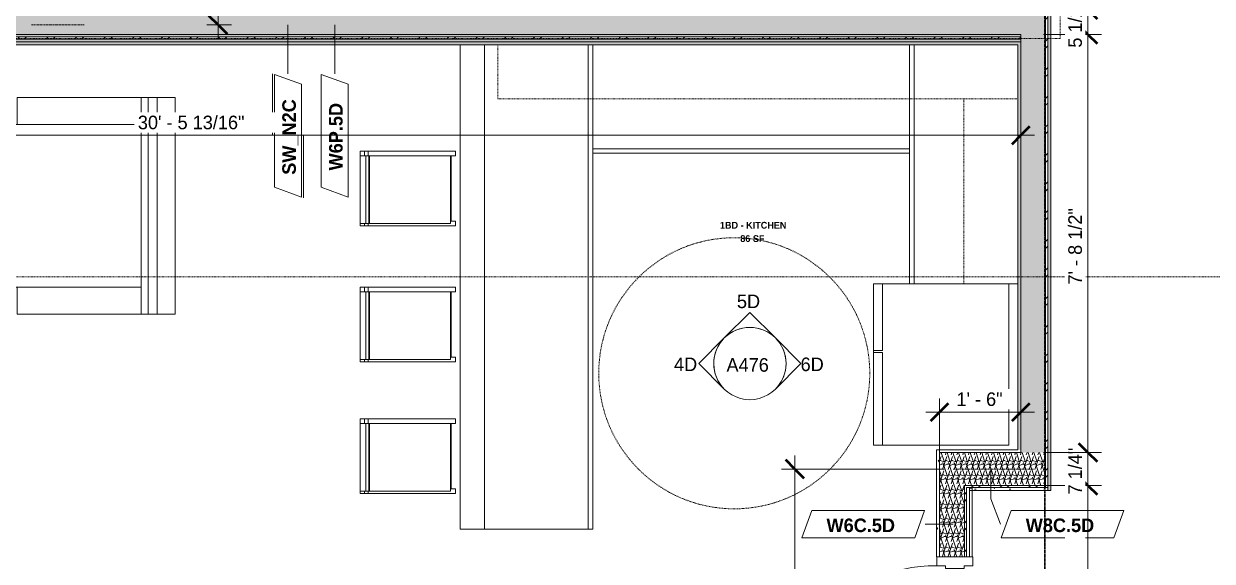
# Model space of a CAD drawing. Header units: inches. Extents: x -4058 to -1781, y 9814 to 12289.
# Drawn here: x -3707.4 to -3444.3, y 11007.4 to 11126.4 of the extents above; entities that cross this region are included whole.
import ezdxf

# ---------------------------------------------------------------- set-up
doc = ezdxf.new("R2010")
doc.units = ezdxf.units.IN
doc.header["$MEASUREMENT"] = 0
for name, pattern in [('Aligning Line 1_8_', [0.25, 0.125, -0.125]), ('Dash', [0.25, 0.125, -0.125]), ('Dash 3_32_', [0.1875, 0.09375, -0.09375]), ('Dash_2_', [0.25, 0.125, -0.125]), ('Grid Line 1_2_', [0.875, 0.5, -0.125, 0.125, -0.125]), ('Grid Line 1_2__2_', [0.875, 0.5, -0.125, 0.125, -0.125])]:
    doc.linetypes.add(name, pattern=pattern)
for name, color, linetype, lineweight in [('0-1', 7, 'Continuous', 5), ('0-4', 55, 'Continuous', 9), ('A-ANNO-DIMS', 211, 'Continuous', 9), ('A-ANNO-DIMS-32', 211, 'Continuous', 9), ('A-AREA-IDEN', 2, 'Continuous', 9), ('A-DETL-1', 90, 'Dash 3_32_', 9), ('A-DOOR-1', 7, 'Continuous', 9), ('A-DOOR-FRAM-1', 7, 'Continuous', 9), ('A-GENM', 5, 'Continuous', 9), ('A-GENM-2', 147, 'Dash', 9), ('A-WALL-1', 7, 'Continuous', 9), ('A-WALL-2', 113, 'Continuous', 9), ('A-WALL-IDEN', 211, 'Continuous', 9), ('A-WALL-PATT-1', 9, 'Continuous', 9), ('G-ANNO-SYMB-1', 147, 'Aligning Line 1_8_', 9), ('G-ANNO-SYMB-3', 111, 'Continuous', 9), ('G-ANNO-SYMB-4', 111, 'Dash_2_', 9), ('I-FURN', 30, 'Continuous', 9), ('I-WALL-1', 1, 'Continuous', 5), ('I-WALL-2', 7, 'Continuous', 9), ('Q-CASE', 31, 'Continuous', 9), ('Q-CASE-HDLN', 31, 'Dash', 9), ('Q-SPCQ', 91, 'Continuous', 9), ('S-GRID-1', 1, 'Grid Line 1_2_', 9), ('S-GRID-2', 1, 'Grid Line 1_2__2_', 30)]:
    doc.layers.add(name, color=color, linetype=linetype, lineweight=lineweight)
doc.styles.add('Century Gothic', font='ufonts.com_century-gothic.ttf', dxfattribs={"height": 3})
doc.styles.add('Century Gothic_B', font='GOTHICB.TTF', dxfattribs={"height": 1.5})
doc.styles.add('Century Gothic_B_1', font='GOTHICB.TTF', dxfattribs={"height": 3})
doc.dimstyles.new('THE_DIMENSION_STRING_2', dxfattribs={"dimscale": 12, "dimtxt": 3.132505, "dimasz": 0.333333, "dimexe": 0.25, "dimexo": 0.166667, "dimgap": 0.041667, "dimtad": 1, "dimdec": 4, "dimrnd": 0.0625, "dimzin": 3, "dimdsep": 46, "dimlunit": 4, "dimtxsty": 'Century Gothic', "dimblk1": 'OBLIQUE', "dimblk2": 'OBLIQUE', "dimsah": 1, "dimcen": 0.09, "dimdle": 0.25, "dimazin": 0, "dimtfac": 1, "dimtdec": 4, "dimtix": 1, "dimtmove": 0, "dimatfit": 3, "dimfxl": 1, "dimtvp": 1, "dimtfill": 1, "dimfrac": 2, "dimtolj": 1, "dimtzin": 0, "dimarcsym": 2})
doc.dimstyles.new('THE_DIMENSION_STRING_4', dxfattribs={"dimscale": 12, "dimtxt": 3.132505, "dimasz": 0.333333, "dimexe": 0.25, "dimexo": 0.166667, "dimgap": 0.041667, "dimtad": 1, "dimdec": 4, "dimrnd": 0.0625, "dimzin": 3, "dimdsep": 46, "dimlunit": 4, "dimtxsty": 'Century Gothic', "dimblk1": 'OBLIQUE', "dimblk2": 'OBLIQUE', "dimsah": 1, "dimcen": 0.09, "dimdle": 0.25, "dimazin": 0, "dimtfac": 1, "dimtdec": 4, "dimtix": 1, "dimtmove": 0, "dimatfit": 3, "dimfxl": 1, "dimtvp": 1, "dimtfill": 1, "dimfrac": 2, "dimtolj": 1, "dimtzin": 0, "dimarcsym": 2})
doc.dimstyles.new('THE_DIMENSION_STRING_5', dxfattribs={"dimscale": 12, "dimtxt": 3.132505, "dimasz": 0.333333, "dimexe": 0.25, "dimexo": 0.166667, "dimgap": 0.041667, "dimtad": 1, "dimdec": 4, "dimrnd": 0.0625, "dimzin": 3, "dimdsep": 46, "dimlunit": 4, "dimtxsty": 'Century Gothic', "dimblk1": 'OBLIQUE', "dimblk2": 'OBLIQUE', "dimsah": 1, "dimcen": 0.09, "dimdle": 0.25, "dimazin": 0, "dimtfac": 1, "dimtdec": 4, "dimtix": 1, "dimtmove": 0, "dimatfit": 3, "dimfxl": 1, "dimtvp": 1, "dimtfill": 1, "dimfrac": 2, "dimtolj": 1, "dimtzin": 0, "dimarcsym": 2})
pattern_1 = [(0, (0, 0), (10.24, 2.56), [0.422, -7.258, 0.422, -7.258, -40.96]), (0, (0, 0), (10.24, 2.56), [-15.36, 0.422, -14.938, 0.422, -7.258, -17.92]), (0, (0, 0), (10.24, 2.56), [-38.4, 0.422, -4.698, 0.422, -12.378]), (120, (3.84, 1.28), (-7.33702503, 7.58810013), [0.422, -7.258, 0.422, -7.258, -40.96]), (120, (3.84, 1.28), (-7.33702503, 7.58810013), [-15.36, 0.422, -14.938, 0.422, -7.258, -17.92]), (120, (3.84, 1.28), (-7.33702503, 7.58810013), [-38.4, 0.422, -4.698, 0.422, -12.378]), (240, (5.12, 6.4), (-2.90297497, -10.14810013), [0.422, -7.258, 0.422, -7.258, -40.96]), (240, (5.12, 6.4), (-2.90297497, -10.14810013), [-15.36, 0.422, -14.938, 0.422, -7.258, -17.92]), (240, (5.12, 6.4), (-2.90297497, -10.14810013), [-38.4, 0.422, -4.698, 0.422, -12.378])]
pattern_2 = [(161.57, (0.16, 0.16), (-1.279773737, -0.000426766), [0, -9.107, 1.011, 0]), (18.43, (-0.16, 0.16), (-1.279773737, 0.000426766), [0, -9.107, 1.011, 0]), (108.43, (0.16, 0.16), (0.639452382, -3.199964008), [3.035, -7.083]), (71.57, (-0.16, 0.16), (0.639452382, 3.199964008), [3.035, -7.083])]
pattern_3 = [(45, (0, 0), (-3.1678384, 3.1678384), []), (45, (0, 4.8), (-3.1678384, 3.1678384), [])]

# ---------------------------------------------------------------- blocks, each defined once
blk = doc.blocks.new('CTR - 1st Phase - Shell_rvt-1-UNIT PLANS - 2ND FLOOR')
at = {"layer": 'S-GRID-1'}
blk.add_line((-3481.32, 9836.18), (-3481.32, 12273), dxfattribs=at)
blk = doc.blocks.new('HOLLOW METAL - UNIT DOOR-2191977-UNIT PLANS - 2ND FLOOR')
at = {"layer": 'A-DOOR-1'}
for p, q in [((16.25, -3.875), (18, -3.875)), ((16.25, -39.875), (16.25, -3.875)), ((18, -3.875), (18, -39.875)), ((18, -39.875), (16.25, -39.875))]:
    blk.add_line(p, q, dxfattribs=at)
blk.add_arc((18, -3.875), 36, 180, 270, dxfattribs=at)
at = {"layer": 'A-DOOR-FRAM-1'}
for p, q in [((-20, 4.125), (-18, 4.125)), ((-20, -3.875), (-20, 4.125)), ((-18, 4.125), (-18, 2.1875)), ((18, 4.125), (20, 4.125)), ((18, 2.1875), (18, 4.125)), ((20, 4.125), (20, -3.875)), ((-18, 2.1875), (-17.375, 2.1875)), ((-17.375, 2.1875), (-17.375, -1.9375)), ((17.375, 2.1875), (18, 2.1875)), ((17.375, -1.9375), (17.375, 2.1875)), ((-18, -1.9375), (-18, -3.875)), ((-17.375, -1.9375), (-18, -1.9375)), ((18, -1.9375), (17.375, -1.9375)), ((18, -3.875), (18, -1.9375)), ((-18, -3.875), (-20, -3.875)), ((20, -3.875), (18, -3.875))]:
    blk.add_line(p, q, dxfattribs=at)
blk = doc.blocks.new('CTR - 1st Phase - Common Walls_rvt-1-UNIT PLANS - 2ND FLOOR')
at = {"layer": 'A-WALL-PATT-1'}
h = blk.add_hatch(dxfattribs=at)
h.set_pattern_fill('FP_33', color=256, style=0, pattern_type=2)
h.set_pattern_definition(pattern_3)
h.paths.add_polyline_path([(-3480.67, 11023.73), (-3480.67, 11368.74), (-3481.17, 11368.74), (-3481.17, 11023.73)], flags=0)
h = blk.add_hatch(dxfattribs=at)
h.set_pattern_fill('FP_1', color=256, style=0, pattern_type=2)
h.set_pattern_definition(pattern_1)
h.paths.add_polyline_path([(-3480.05, 11023.1), (-3480.05, 11369.24), (-3480.67, 11369.24), (-3480.67, 11023.1)], flags=0)
h = blk.add_hatch(dxfattribs=at)
h.set_pattern_fill('FP_1', color=256, style=0, pattern_type=2)
h.set_pattern_definition(pattern_1)
h.paths.add_polyline_path([(-3486.67, 11032.1), (-3486.67, 11122.38), (-3487.3, 11122.38), (-3487.3, 11032.1)], flags=0)
h.paths.add_polyline_path([(-3487.3, 11130), (-3486.67, 11130), (-3486.67, 11362.61), (-3487.3, 11362.61), (-3487.3, 11130.63)], flags=0)
h = blk.add_hatch(dxfattribs=at)
h.set_pattern_fill('FP_5', color=256, style=0, pattern_type=2)
h.set_pattern_definition(pattern_2)
h.paths.add_polyline_path([(-3481.17, 11031.48), (-3481.17, 11363.24), (-3486.67, 11363.24), (-3486.67, 11031.48)], flags=0)
h = blk.add_hatch(dxfattribs=at)
h.set_pattern_fill('FP_5', color=256, style=0, pattern_type=2)
h.set_pattern_definition(pattern_2)
h.paths.add_polyline_path([(-3487.3, 11124), (-3486.67, 11124), (-3486.67, 11129.5), (-3852.47, 11129.5), (-3852.47, 11124), (-3494.84, 11124)], flags=0)
h = blk.add_hatch(dxfattribs=at)
h.set_pattern_fill('FP_33', color=256, style=0, pattern_type=2)
h.set_pattern_definition(pattern_3)
h.paths.add_polyline_path([(-3486.67, 11123), (-3486.67, 11123.5), (-3852.47, 11123.5), (-3852.47, 11123), (-3783.41, 11123), (-3783.41, 11123.19), (-3745.41, 11123.19), (-3745.41, 11123), (-3487.3, 11123)], flags=0)
h = blk.add_hatch(dxfattribs=at)
h.set_pattern_fill('FP_1', color=256, style=0, pattern_type=2)
h.set_pattern_definition(pattern_1)
h.paths.add_polyline_path([(-3486.67, 11122.38), (-3486.67, 11123), (-3745.41, 11123), (-3745.41, 11122.38), (-3487.3, 11122.38)], flags=0)
h.paths.add_polyline_path([(-3783.41, 11122.38), (-3783.41, 11123), (-3852.47, 11123), (-3852.47, 11122.38), (-3803.65, 11122.38)], flags=0)
h = blk.add_hatch(dxfattribs=at)
h.set_pattern_fill('FP_1', color=256, style=0, pattern_type=2)
h.set_pattern_definition(pattern_1)
h.paths.add_polyline_path([(-3487.3, 11121.75), (-3487.3, 11122.38), (-3745.41, 11122.38), (-3745.41, 11121.75), (-3494.84, 11121.75)], flags=0)
h.paths.add_polyline_path([(-3783.41, 11121.75), (-3783.41, 11122.38), (-3852.47, 11122.38), (-3852.47, 11121.75), (-3803.65, 11121.75)], flags=0)
h = blk.add_hatch(dxfattribs=at)
h.set_pattern_fill('FP_1', color=256, style=0, pattern_type=2)
h.set_pattern_definition(pattern_1)
h.paths.add_polyline_path([(-3505.3, 10959.94), (-3504.67, 10959.94), (-3504.67, 10968.44), (-3505.3, 10968.44), (-3505.3, 10966.56)], flags=0)
h.paths.add_polyline_path([(-3505.3, 11008.44), (-3504.67, 11008.44), (-3504.67, 11031.48), (-3505.3, 11031.48), (-3505.3, 11023.1)], flags=0)
h = blk.add_hatch(dxfattribs=at)
h.set_pattern_fill('FP_5', color=256, style=0, pattern_type=2)
h.set_pattern_definition(pattern_2)
h.paths.add_polyline_path([(-3499.17, 11024.23), (-3481.17, 11024.23), (-3481.17, 11031.48), (-3504.67, 11031.48), (-3504.67, 11024.23)], flags=0)
h = blk.add_hatch(dxfattribs=at)
h.set_pattern_fill('FP_5', color=256, style=0, pattern_type=2)
h.set_pattern_definition(pattern_2)
h.paths.add_polyline_path([(-3499.17, 10965.44), (-3499.17, 10968.44), (-3504.67, 10968.44), (-3504.67, 10965.44)], flags=0)
h.paths.add_polyline_path([(-3503.36, 11008.44), (-3499.17, 11008.44), (-3499.17, 11024.23), (-3504.67, 11024.23), (-3504.67, 11008.44)], flags=0)
h = blk.add_hatch(dxfattribs=at)
h.set_pattern_fill('FP_33', color=256, style=0, pattern_type=2)
h.set_pattern_definition(pattern_3)
h.paths.add_polyline_path([(-3498.67, 11023.73), (-3481.17, 11023.73), (-3481.17, 11024.23), (-3499.17, 11024.23), (-3499.17, 11023.73)], flags=0)
h = blk.add_hatch(dxfattribs=at)
h.set_pattern_fill('FP_33', color=256, style=0, pattern_type=2)
h.set_pattern_definition(pattern_3)
h.paths.add_polyline_path([(-3499.17, 10965.94), (-3498.67, 10965.94), (-3498.67, 10968.44), (-3499.17, 10968.44), (-3499.17, 10966.56)], flags=0)
h.paths.add_polyline_path([(-3498.67, 11008.44), (-3498.67, 11023.73), (-3499.17, 11023.73), (-3499.17, 11008.44)], flags=0)
h = blk.add_hatch(dxfattribs=at)
h.set_pattern_fill('FP_1', color=256, style=0, pattern_type=2)
h.set_pattern_definition(pattern_1)
h.paths.add_polyline_path([(-3498.05, 10966.56), (-3498.05, 10968.44), (-3498.67, 10968.44), (-3498.67, 10966.56)], flags=0)
h.paths.add_polyline_path([(-3498.67, 11008.44), (-3498.05, 11008.44), (-3498.05, 11023.73), (-3498.67, 11023.73), (-3498.67, 11023.1)], flags=0)
h = blk.add_hatch(dxfattribs=at)
h.set_pattern_fill('FP_1', color=256, style=0, pattern_type=2)
h.set_pattern_definition(pattern_1)
h.paths.add_polyline_path([(-3498.05, 11023.1), (-3480.67, 11023.1), (-3480.67, 11023.73), (-3498.05, 11023.73)], flags=0)
at = {"layer": 'I-WALL-1'}
blk.add_hatch(color=256, dxfattribs=at).paths.add_polyline_path([(-3486.67, 11123.5), (-3486.67, 11124), (-3852.47, 11124), (-3852.47, 11123.5), (-3487.3, 11123.5)], flags=0)
at = {"layer": 'A-WALL-1'}
for p, q in [((-3481.17, 11032.1), (-3481.17, 11362.61)), ((-3480.67, 11032.1), (-3480.67, 11362.61)), ((-3487.3, 11124), (-3852.47, 11124)), ((-3487.3, 11123.5), (-3852.47, 11123.5)), ((-3487.3, 11123), (-3745.41, 11123)), ((-3487.3, 11122.38), (-3745.41, 11122.38)), ((-3486.67, 11124), (-3487.3, 11124)), ((-3486.67, 11123.5), (-3487.3, 11123.5)), ((-3486.67, 11123), (-3487.3, 11123)), ((-3486.67, 11122.38), (-3487.3, 11122.38)), ((-3486.67, 11124), (-3486.67, 11123.5)), ((-3486.67, 11123.5), (-3486.67, 11124)), ((-3486.67, 11123.5), (-3486.67, 11123)), ((-3486.67, 11123), (-3486.67, 11123.5)), ((-3486.67, 11123), (-3486.67, 11122.38)), ((-3486.67, 11122.38), (-3486.67, 11123)), ((-3486.67, 11032.1), (-3486.67, 11122.38)), ((-3504.67, 11024.23), (-3504.67, 11031.48)), ((-3486.67, 11031.48), (-3504.67, 11031.48)), ((-3486.67, 11032.1), (-3486.67, 11031.48)), ((-3481.17, 11032.1), (-3481.17, 11031.48)), ((-3481.17, 11031.48), (-3481.17, 11024.23)), ((-3480.67, 11032.1), (-3480.67, 11023.73)), ((-3504.67, 11023.1), (-3504.67, 11024.23)), ((-3504.67, 11008.44), (-3504.67, 11023.1)), ((-3499.17, 11023.73), (-3499.17, 11024.23)), ((-3481.17, 11024.23), (-3499.17, 11024.23)), ((-3499.17, 11023.1), (-3499.17, 11023.73)), ((-3499.17, 11008.44), (-3499.17, 11023.1)), ((-3498.67, 11023.73), (-3498.05, 11023.73)), ((-3498.67, 11023.1), (-3498.67, 11023.73)), ((-3498.05, 11023.73), (-3498.67, 11023.73)), ((-3498.67, 11008.44), (-3498.67, 11023.1)), ((-3498.05, 11023.1), (-3498.05, 11023.73)), ((-3481.17, 11023.73), (-3498.05, 11023.73)), ((-3481.17, 11024.23), (-3481.17, 11023.73)), ((-3480.67, 11023.73), (-3481.17, 11023.73)), ((-3480.67, 11023.73), (-3481.17, 11023.73)), ((-3480.67, 11023.73), (-3480.67, 11023.1))]:
    blk.add_line(p, q, dxfattribs=at)
at = {"layer": 'G-ANNO-SYMB-1'}
blk.add_line((-1871.64, 11070.38), (-4009.53, 11070.38), dxfattribs=at)
at = {"layer": 'I-WALL-2'}
for p, q in [((-3480.05, 11032.1), (-3480.05, 11362.61)), ((-3745.41, 11121.75), (-3487.3, 11121.75)), ((-3487.3, 11121.75), (-3487.3, 11032.1)), ((-3487.3, 11032.1), (-3505.3, 11032.1)), ((-3505.3, 11032.1), (-3505.3, 11031.48)), ((-3505.3, 11031.48), (-3505.3, 11023.1)), ((-3480.05, 11023.1), (-3480.05, 11032.1)), ((-3505.3, 11023.1), (-3505.3, 11008.44)), ((-3498.05, 11023.6), (-3498.05, 11008.44)), ((-3497.42, 11023.6), (-3498.05, 11023.6)), ((-3498.05, 11008.44), (-3498.05, 11023.1)), ((-3498.05, 11023.1), (-3480.67, 11023.1)), ((-3497.42, 11008.44), (-3497.42, 11023.6)), ((-3480.67, 11023.1), (-3480.05, 11023.1))]:
    blk.add_line(p, q, dxfattribs=at)
at = {"layer": '0-4', "rotation": 270.0000000000112}
blk.add_blockref('HOLLOW METAL - UNIT DOOR-2191977-UNIT PLANS - 2ND FLOOR', (-3501.42, 10988.44), dxfattribs=at)
blk = doc.blocks.new('CTR - 1st Phase - Structure_rvt-1-UNIT PLANS - 2ND FLOOR')
at = {"layer": 'S-GRID-2'}
blk.add_line((-3481.32, 9814.03), (-3481.32, 12247.5), dxfattribs=at)
blk = doc.blocks.new('Couch-Both_Arms-Generic - 2-1352635-UNIT PLANS - 2ND FLOOR')
at = {"layer": 'I-FURN'}
for p, q in [((24, 17.5), (-24, 17.5)), ((-24, 17.5), (-24, 13.5)), ((24, 13.5), (24, 17.5)), ((-24, 13.5), (24, 13.5)), ((24, 13.5), (-24, 13.5)), ((-24, 13.5), (-24, 10)), ((24, 10), (24, 13.5)), ((-24, 11.5), (24, 11.5)), ((-24, 10), (-24, -17.5)), ((-24, 10), (24, 10)), ((-18, -17.5), (-18, 10)), ((18, 10), (18, -17.5)), ((24, -17.5), (24, 10)), ((-24, -17.5), (-18, -17.5)), ((-18, -17.5), (-18, -18.5)), ((18, -18.5), (18, -17.5)), ((18, -17.5), (24, -17.5)), ((-18, -18.5), (18, -18.5))]:
    blk.add_line(p, q, dxfattribs=at)
blk = doc.blocks.new('Bar_Stool_6722_1_ - Bar_Stool_6722_1_-1229311-UNIT PLANS - 2ND FLOOR')
at = {"layer": 'I-FURN'}
for p, q in [((0, 19.21), (0, 21.13)), ((1, 21.13), (0, 21.13)), ((1, 21.13), (1, 20.14)), ((15.5, 20.14), (15.5, 21.13)), ((16.5, 21.13), (15.5, 21.13)), ((16.5, 21.13), (16.5, 19.21)), ((0, 17.72), (0, 19.21)), ((1, 20.14), (15.5, 20.14)), ((1, 20.14), (1, 20.06)), ((1, 20.06), (1, 19.99)), ((16, 20), (1, 20)), ((1, 19.89), (1, 19.99)), ((1, 17.63), (1, 19.89)), ((15.5, 20.06), (15.5, 20.14)), ((15.5, 19.99), (15.5, 20.06)), ((16, 19.99), (16, 19.89)), ((16, 19.89), (16, 17.63)), ((16.5, 19.21), (16.5, 17.72)), ((0, 1.78), (0, 17.72)), ((1, 2.03), (1, 17.63)), ((16, 17.63), (16, 2.03)), ((16.5, 17.72), (16.5, 1.78)), ((1, 1.78), (0, 1.78)), ((0, 1.78), (0, 0.98)), ((1, 0.98), (0, 0.98)), ((0, 0.98), (0, 0)), ((0, 0), (1, 0)), ((1, 1.91), (1, 2.03)), ((16, 2.03), (1, 2.03)), ((1, 1.24), (1, 1.91)), ((16, 1.91), (1, 1.91)), ((1, 0), (1, 1.24)), ((1, 1.24), (16, 1.24)), ((16, 2.03), (16, 1.91)), ((16, 1.91), (16, 1.24)), ((16.5, 1.78), (16, 1.78)), ((16, 1.24), (16, 0)), ((16.5, 0.98), (16, 0.98)), ((16, 0), (16.5, 0)), ((16.5, 0.98), (16.5, 1.78)), ((16.5, 0), (16.5, 0.98)), ((1, 0), (16, 0))]:
    blk.add_line(p, q, dxfattribs=at)
blk = doc.blocks.new('OD_CW_Upper Cabinet - OD_CW_Upper Cabinet-3856831-UNIT PLANS - 2ND FLOOR')
at = {"layer": 'Q-CASE-HDLN'}
for p, q in [((115.86, 24), (0.74, 24)), ((0.74, 24), (0.74, 12)), ((115.86, 12), (115.86, 24)), ((0.74, 12), (115.86, 12))]:
    blk.add_line(p, q, dxfattribs=at)
blk = doc.blocks.new('OD_CW_Base Cabinet - OD_CW_Base Cabinet-3857755-UNIT PLANS - 2ND FLOOR')
at = {"layer": 'Q-CASE'}
for p, q in [((70.86, 0), (70.86, 24)), ((70.86, 24), (70.86, 1)), ((0.74, 1), (70.86, 1)), ((70.86, 1), (0.74, 1)), ((0.74, 0), (70.86, 0)), ((70.86, 0), (0.74, 0)), ((70.86, 1), (70.86, 0))]:
    blk.add_line(p, q, dxfattribs=at)
blk = doc.blocks.new('OD_CW_Base Cabinet - OD_CW_Base Cabinet-3870381-UNIT PLANS - 2ND FLOOR')
at = {"layer": 'Q-CASE'}
for p, q in [((107.93, 24), (0.74, 24)), ((0.74, 24), (0.74, 0)), ((0.74, 1), (0.74, 24)), ((0.74, 24), (107.93, 24)), ((0.74, 0), (0.74, 1)), ((0.74, 1), (107.93, 1)), ((107.93, 1), (0.74, 1)), ((0.74, 0), (107.93, 0)), ((107.93, 0), (0.74, 0))]:
    blk.add_line(p, q, dxfattribs=at)
blk = doc.blocks.new('ADA Clearances - 5ft Circle-2253126-UNIT PLANS - 2ND FLOOR')
at = {"layer": 'A-GENM-2'}
blk.add_circle((0, 0), 30, dxfattribs=at)
blk = doc.blocks.new('OD_CW_Upper Cabinet - OD_CW_Upper Cabinet-3876458-UNIT PLANS - 2ND FLOOR')
at = {"layer": 'Q-CASE-HDLN'}
for p, q in [((41.64, 24), (0.74, 24)), ((0.74, 24), (0.74, 12)), ((41.64, 12), (41.64, 24)), ((0.74, 12), (41.64, 12))]:
    blk.add_line(p, q, dxfattribs=at)
blk = doc.blocks.new('OD_CW_Base Cabinet - OD_CW_Base Cabinet-V104-UNIT PLANS - 2ND FLOOR')
at = {"layer": 'Q-CASE'}
for p, q in [((53.64, 22), (53.64, 24)), ((53.64, 24), (53.64, 22)), ((0.74, 1), (53.64, 1)), ((53.64, 1), (0.74, 1)), ((0.74, 0), (53.64, 0)), ((53.64, 0), (0.74, 0))]:
    blk.add_line(p, q, dxfattribs=at)
blk = doc.blocks.new('Refrigerator_-_Side-by-Side_6047 - 36_ X 30_-345559-UNIT PLANS - 2ND FLOOR')
at = {"layer": 'Q-SPCQ'}
for p, q in [((17.87, 14.42), (-17.88, 14.42)), ((-17.88, 14.42), (-17.88, -15.58)), ((17.87, -15.58), (17.87, 14.42)), ((-17.88, -13.58), (-3.13, -13.58)), ((-17.88, -13.58), (-17.88, -15.58)), ((-17.88, -15.58), (17.87, -15.58)), ((-3.13, -15.58), (-17.88, -15.58)), ((-3.13, -15.58), (-3.13, -13.58)), ((-2.63, -13.58), (17.87, -13.58)), ((-2.63, -13.58), (-2.63, -15.58)), ((17.87, -15.58), (-2.63, -15.58)), ((17.87, -15.58), (17.87, -13.58))]:
    blk.add_line(p, q, dxfattribs=at)
blk = doc.blocks.new('Elevation - Filled Arrow-152140-UNIT PLANS - 2ND FLOOR')
at = {"layer": 'G-ANNO-SYMB-3'}
for start, end in [(360, 180), (180, 360)]:
    blk.add_arc((0, 0), 0.25, start, end, dxfattribs=at)
blk = doc.blocks.new('Elevation - Filled Arrow-151867-UNIT PLANS - 2ND FLOOR')
at = {"layer": 'G-ANNO-SYMB-3'}
for p, q in [((0, 0.3536), (-0.1768, 0.1768)), ((0.1768, 0.1768), (0, 0.3536))]:
    blk.add_line(p, q, dxfattribs=at)
blk.add_arc((0, 0), 0.25, 45, 135, dxfattribs=at)
blk = doc.blocks.new('Wall Tag - Arch Wall-3956453-UNIT PLANS - 2ND FLOOR')
at = {"layer": 'A-WALL-IDEN'}
for p, q in [((-0.3561, 0.0937), (-0.4244, -0.0937)), ((0.4244, 0.0937), (-0.3561, 0.0937)), ((0.3561, -0.0937), (0.4244, 0.0937)), ((-0.4244, -0.0937), (0.3561, -0.0937))]:
    blk.add_line(p, q, dxfattribs=at)
blk = doc.blocks.new('Wall Tag - Shear Wall-3956451-UNIT PLANS - 2ND FLOOR')
at = {"layer": 'A-WALL-IDEN'}
for p, q in [((-0.3561, 0.0937), (-0.4244, -0.0937)), ((0.4244, 0.0937), (-0.3561, 0.0937)), ((0.4291, 0.1068), (0.0033, 0.1068)), ((0.3561, -0.0937), (0.4244, 0.0937)), ((0, -0.1068), (-0.4291, -0.1068)), ((-0.4244, -0.0937), (0.3561, -0.0937))]:
    blk.add_line(p, q, dxfattribs=at)
blk = doc.blocks.new('DIMBLOCK425-UNIT PLANS - 2ND FLOOR')
at = {"layer": 'A-ANNO-DIMS-32', "lineweight": 50}
for p, q in [((-3536.67, 11027.85), (-3538.67, 11029.85)), ((-3536.67, 11027.85), (-3534.67, 11025.85)), ((-3536.67, 10961.69), (-3538.67, 10963.69)), ((-3536.67, 10961.69), (-3534.67, 10959.69))]:
    blk.add_line(p, q, dxfattribs=at)
at = {"layer": 'A-ANNO-DIMS-32'}
for p, q in [((-3536.67, 11030.85), (-3536.67, 10961.69)), ((-3503.67, 11027.85), (-3539.67, 11027.85)), ((-3536.67, 11027.85), (-3503.67, 11027.85)), ((-3521.67, 10961.69), (-3539.67, 10961.69)), ((-3536.67, 10961.69), (-3521.67, 10961.69))]:
    blk.add_line(p, q, dxfattribs=at)
at = {"layer": 'A-ANNO-DIMS-32', "color": 0, "insert": (-3541.02, 10984.53), "char_height": 3, "width": 24.5827, "attachment_point": 1, "rotation": 90, "line_spacing_factor": 0.984502, "style": 'Century Gothic', "bg_fill": 3, "box_fill_scale": 1.25, "bg_fill_color": 256, "bg_fill_true_color": 13158600, "bg_fill_transparency": 0}
blk.add_mtext('5\' - 6 3/16"', dxfattribs=at)
blk = doc.blocks.new('_Oblique')
at = {"color": 0, "linetype": 'ByBlock', "lineweight": -2}
blk.add_line((-0.5, -0.5), (0.5, 0.5), dxfattribs=at)
blk = doc.blocks.new('DIMBLOCK924-UNIT PLANS - 2ND FLOOR')
at = {"layer": 'A-ANNO-DIMS-32'}
for p, q in [((-3852.47, 10981.19), (-3852.47, 11104.71)), ((-3486.67, 11056.78), (-3486.67, 11104.71)), ((-3855.47, 11101.71), (-3483.67, 11101.71)), ((-3852.47, 11101.71), (-3852.47, 10981.19)), ((-3486.67, 11101.71), (-3486.67, 11056.78))]:
    blk.add_line(p, q, dxfattribs=at)
at = {"layer": 'A-ANNO-DIMS-32', "lineweight": 50}
for p, q in [((-3852.47, 11101.71), (-3850.47, 11103.71)), ((-3486.67, 11101.71), (-3484.67, 11103.71)), ((-3852.47, 11101.71), (-3854.47, 11099.71)), ((-3486.67, 11101.71), (-3488.67, 11099.71))]:
    blk.add_line(p, q, dxfattribs=at)
at = {"layer": 'A-ANNO-DIMS-32', "color": 0, "insert": (-3682.15, 11106.06), "char_height": 3, "width": 30.1914, "attachment_point": 1, "line_spacing_factor": 0.984502, "style": 'Century Gothic', "bg_fill": 3, "box_fill_scale": 1.25, "bg_fill_color": 256, "bg_fill_true_color": 13158600, "bg_fill_transparency": 0}
blk.add_mtext('30\' - 5 13/16"', dxfattribs=at)
blk = doc.blocks.new('DIMBLOCK925-UNIT PLANS - 2ND FLOOR')
at = {"layer": 'A-ANNO-DIMS-32'}
for p, q in [((-3504.67, 11023.85), (-3504.67, 11043.46)), ((-3486.67, 11036.85), (-3486.67, 11043.46)), ((-3507.67, 11040.46), (-3483.67, 11040.46)), ((-3504.67, 11040.46), (-3504.67, 11023.85)), ((-3486.67, 11040.46), (-3486.67, 11036.85))]:
    blk.add_line(p, q, dxfattribs=at)
at = {"layer": 'A-ANNO-DIMS-32', "lineweight": 50}
for p, q in [((-3504.67, 11040.46), (-3506.67, 11038.46)), ((-3504.67, 11040.46), (-3502.67, 11042.46)), ((-3486.67, 11040.46), (-3488.67, 11038.46)), ((-3486.67, 11040.46), (-3484.67, 11042.46))]:
    blk.add_line(p, q, dxfattribs=at)
at = {"layer": 'A-ANNO-DIMS-32', "color": 0, "insert": (-3500.92, 11044.8), "char_height": 3, "width": 12.5897, "attachment_point": 1, "line_spacing_factor": 0.984502, "style": 'Century Gothic', "bg_fill": 3, "box_fill_scale": 1.25, "bg_fill_color": 256, "bg_fill_true_color": 13158600, "bg_fill_transparency": 0}
blk.add_mtext('1\' - 6"', dxfattribs=at)
blk = doc.blocks.new('DIMBLOCK933-UNIT PLANS - 2ND FLOOR')
at = {"layer": 'A-ANNO-DIMS-32', "lineweight": 50}
for p, q in [((-3664.4, 11173.56), (-3666.4, 11175.56)), ((-3664.4, 11173.56), (-3662.4, 11171.56)), ((-3664.4, 11126.19), (-3666.4, 11128.19)), ((-3664.4, 11126.19), (-3662.4, 11124.19))]:
    blk.add_line(p, q, dxfattribs=at)
at = {"layer": 'A-ANNO-DIMS-32'}
for p, q in [((-3665.22, 11173.56), (-3661.4, 11173.56)), ((-3664.4, 11173.56), (-3665.22, 11173.56)), ((-3664.4, 11123.19), (-3664.4, 11173.56)), ((-3666.85, 11126.19), (-3661.4, 11126.19)), ((-3664.4, 11126.19), (-3666.85, 11126.19))]:
    blk.add_line(p, q, dxfattribs=at)
at = {"layer": 'A-ANNO-DIMS-32', "color": 0, "insert": (-3668.74, 11139.63), "char_height": 3, "width": 24.5827, "attachment_point": 1, "rotation": 90, "line_spacing_factor": 0.984502, "style": 'Century Gothic', "bg_fill": 3, "box_fill_scale": 1.25, "bg_fill_color": 256, "bg_fill_true_color": 13158600, "bg_fill_transparency": 0}
blk.add_mtext('3\' - 11 3/8"', dxfattribs=at)
blk = doc.blocks.new('DIMBLOCK1095-UNIT PLANS - 2ND FLOOR')
at = {"layer": 'A-ANNO-DIMS-32', "lineweight": 50}
for p, q in [((-3471.8, 11024.23), (-3473.8, 11026.23)), ((-3471.8, 11024.23), (-3469.8, 11022.23)), ((-3471.8, 10965.44), (-3473.8, 10967.44)), ((-3471.8, 10965.44), (-3469.8, 10963.44))]:
    blk.add_line(p, q, dxfattribs=at)
at = {"layer": 'A-ANNO-DIMS-32'}
for p, q in [((-3481.67, 11024.23), (-3468.8, 11024.23)), ((-3471.8, 11024.23), (-3481.67, 11024.23)), ((-3471.8, 10965.44), (-3471.8, 11024.23)), ((-3481.67, 10965.44), (-3468.8, 10965.44)), ((-3471.8, 10965.44), (-3481.67, 10965.44))]:
    blk.add_line(p, q, dxfattribs=at)
at = {"layer": 'A-ANNO-DIMS-32', "color": 0, "insert": (-3476.15, 10982.25), "char_height": 3, "width": 30.1914, "attachment_point": 1, "rotation": 90, "line_spacing_factor": 0.984502, "style": 'Century Gothic', "bg_fill": 3, "box_fill_scale": 1.25, "bg_fill_color": 256, "bg_fill_true_color": 13158600, "bg_fill_transparency": 0}
blk.add_mtext('4\' - 10 13/16"', dxfattribs=at)
blk = doc.blocks.new('DIMBLOCK1096-UNIT PLANS - 2ND FLOOR')
at = {"layer": 'A-ANNO-DIMS-32', "lineweight": 50}
for p, q in [((-3471.8, 11031.48), (-3473.8, 11033.48)), ((-3471.8, 11031.48), (-3469.8, 11029.48)), ((-3471.8, 11024.23), (-3473.8, 11026.23)), ((-3471.8, 11024.23), (-3469.8, 11022.23))]:
    blk.add_line(p, q, dxfattribs=at)
at = {"layer": 'A-ANNO-DIMS-32'}
for p, q in [((-3481.67, 11031.48), (-3468.8, 11031.48)), ((-3471.8, 11031.48), (-3481.67, 11031.48)), ((-3471.8, 11024.23), (-3471.8, 11031.48)), ((-3481.67, 11024.23), (-3468.8, 11024.23)), ((-3471.8, 11024.23), (-3481.67, 11024.23))]:
    blk.add_line(p, q, dxfattribs=at)
at = {"layer": 'A-ANNO-DIMS-32', "color": 0, "insert": (-3476.15, 11022.21), "char_height": 3, "width": 13.5444, "attachment_point": 1, "rotation": 90, "line_spacing_factor": 0.984502, "style": 'Century Gothic', "bg_fill": 3, "box_fill_scale": 1.25, "bg_fill_color": 256, "bg_fill_true_color": 13158600, "bg_fill_transparency": 0}
blk.add_mtext('7 1/4"', dxfattribs=at)
blk = doc.blocks.new('DIMBLOCK1097-UNIT PLANS - 2ND FLOOR')
at = {"layer": 'A-ANNO-DIMS-32', "lineweight": 50}
for p, q in [((-3471.8, 11124), (-3473.8, 11126)), ((-3471.8, 11124), (-3469.8, 11122)), ((-3471.8, 11031.48), (-3473.8, 11033.48)), ((-3471.8, 11031.48), (-3469.8, 11029.48))]:
    blk.add_line(p, q, dxfattribs=at)
at = {"layer": 'A-ANNO-DIMS-32'}
for p, q in [((-3481.67, 11124), (-3468.8, 11124)), ((-3471.8, 11124), (-3481.67, 11124)), ((-3471.8, 11031.48), (-3471.8, 11124)), ((-3481.67, 11031.48), (-3468.8, 11031.48)), ((-3471.8, 11031.48), (-3481.67, 11031.48))]:
    blk.add_line(p, q, dxfattribs=at)
at = {"layer": 'A-ANNO-DIMS-32', "color": 0, "insert": (-3476.15, 11068.67), "char_height": 3, "width": 21.7784, "attachment_point": 1, "rotation": 90, "line_spacing_factor": 0.984502, "style": 'Century Gothic', "bg_fill": 3, "box_fill_scale": 1.25, "bg_fill_color": 256, "bg_fill_true_color": 13158600, "bg_fill_transparency": 0}
blk.add_mtext('7\' - 8 1/2"', dxfattribs=at)
blk = doc.blocks.new('DIMBLOCK1098-UNIT PLANS - 2ND FLOOR')
at = {"layer": 'A-ANNO-DIMS-32', "lineweight": 50}
for p, q in [((-3471.8, 11129.5), (-3473.8, 11131.5)), ((-3471.8, 11129.5), (-3469.8, 11127.5)), ((-3471.8, 11124), (-3473.8, 11126)), ((-3471.8, 11124), (-3469.8, 11122))]:
    blk.add_line(p, q, dxfattribs=at)
at = {"layer": 'A-ANNO-DIMS-32'}
for p, q in [((-3481.67, 11129.5), (-3468.8, 11129.5)), ((-3471.8, 11129.5), (-3481.67, 11129.5)), ((-3471.8, 11124), (-3471.8, 11129.5)), ((-3481.67, 11124), (-3468.8, 11124)), ((-3471.8, 11124), (-3481.67, 11124))]:
    blk.add_line(p, q, dxfattribs=at)
at = {"layer": 'A-ANNO-DIMS-32', "color": 0, "insert": (-3476.15, 11121.11), "char_height": 3, "width": 13.5444, "attachment_point": 1, "rotation": 90, "line_spacing_factor": 0.984502, "style": 'Century Gothic', "bg_fill": 3, "box_fill_scale": 1.25, "bg_fill_color": 256, "bg_fill_true_color": 13158600, "bg_fill_transparency": 0}
blk.add_mtext('5 1/2"', dxfattribs=at)

msp = doc.modelspace()

# ---------------------------------------------------------------- linework, layer by layer
at = {"layer": 'A-DETL-1'}
for p, q in [((-3705.67374, 11126.1894), (-3694.04874, 11126.1894)), ((-3486.67374, 11052.77972), (-3486.67374, 11054.77972)), ((-3486.67374, 11033.8519), (-3486.67374, 11034.8519)), ((-3501.67374, 11027.8519), (-3483.67374, 11027.8519)), ((-3504.67374, 11020.8519), (-3504.67374, 11021.8519))]:
    msp.add_line(p, q, dxfattribs=at)
at = {"layer": 'A-WALL-2'}
for q in [(-3610.79874, 11121.7519), (-3605.42374, 11014.5644)]:
    msp.add_line((-3610.79874, 11014.5644), q, dxfattribs=at)
at = {"layer": 'A-WALL-IDEN'}
for p, q in [((-3648.91964, 11126.1894), (-3648.91964, 11115.34624)), ((-3638.56539, 11126.1894), (-3638.56539, 11115.34624)), ((-3493.271, 11027.6019), (-3493.271, 11021.23975)), ((-3493.271, 11021.23975), (-3491.17527, 11015.64042)), ((-3501.67374, 11015.64042), (-3507.81722, 11015.64042))]:
    msp.add_line(p, q, dxfattribs=at)
at = {"layer": 'G-ANNO-SYMB-4'}
for p, q in [((-3477.94625, 11438.02705), (-3477.94625, 11123.17072)), ((-3477.94625, 11123.17072), (-3926.80255, 11123.17072))]:
    msp.add_line(p, q, dxfattribs=at)

# ---------------------------------------------------------------- block references
at = {"layer": '0-1'}
for name in ['CTR - 1st Phase - Shell_rvt-1-UNIT PLANS - 2ND FLOOR', 'CTR - 1st Phase - Structure_rvt-1-UNIT PLANS - 2ND FLOOR', 'CTR - 1st Phase - Common Walls_rvt-1-UNIT PLANS - 2ND FLOOR']:
    msp.add_blockref(name, (0, 0), dxfattribs=at)
at = {"layer": 'A-GENM', "rotation": 89.99999999980326}
msp.add_blockref('ADA Clearances - 5ft Circle-2253126-UNIT PLANS - 2ND FLOOR', (-3550.11124, 11049.0394), dxfattribs=at)
at = {"layer": 'A-WALL-IDEN', "xscale": 31.99999999999999, "yscale": 31.99999999999999, "zscale": 31.99999999999999, "rotation": 89.99999999999991}
msp.add_blockref('Wall Tag - Shear Wall-3956451-UNIT PLANS - 2ND FLOOR', (-3648.91964, 11101.61454), dxfattribs=at)
at = {"layer": 'A-WALL-IDEN', "xscale": 31.99999999999999, "yscale": 31.99999999999999, "zscale": 31.99999999999999}
for p in [(-3521.54893, 11015.64042), (-3477.44356, 11015.64042)]:
    msp.add_blockref('Wall Tag - Arch Wall-3956453-UNIT PLANS - 2ND FLOOR', p, dxfattribs=at)
at = {"layer": 'G-ANNO-SYMB-3', "xscale": 31.99999999999999, "yscale": 31.99999999999999, "zscale": 31.99999999999999}
msp.add_blockref('Elevation - Filled Arrow-151867-UNIT PLANS - 2ND FLOOR', (-3546.65117, 11051.19482), dxfattribs=at)
at = {"layer": 'G-ANNO-SYMB-3', "extrusion": (0, 0, -1), "xscale": 31.99999999999999, "yscale": 31.99999999999999, "zscale": 31.99999999999999}
for name, rotation in [('Elevation - Filled Arrow-152140-UNIT PLANS - 2ND FLOOR', 180), ('Elevation - Filled Arrow-151867-UNIT PLANS - 2ND FLOOR', 269.9999999999993)]:
    msp.add_blockref(name, (3546.65117, 11051.19482), dxfattribs=dict(at, rotation=rotation))
at = {"layer": 'G-ANNO-SYMB-3', "xscale": 31.99999999999999, "yscale": 31.99999999999999, "zscale": 31.99999999999999, "rotation": 270.0000000000005}
msp.add_blockref('Elevation - Filled Arrow-151867-UNIT PLANS - 2ND FLOOR', (-3546.65117, 11051.19482), dxfattribs=at)
at = {"layer": 'I-FURN'}
for name, p, rotation in [('Couch-Both_Arms-Generic - 2-1352635-UNIT PLANS - 2ND FLOOR', (-3691.40177, 11086.1144), 270.0000000000344), ('Bar_Stool_6722_1_ - Bar_Stool_6722_1_-1229311-UNIT PLANS - 2ND FLOOR', (-3632.92374, 11098.19574), 270.0000000000945), ('Bar_Stool_6722_1_ - Bar_Stool_6722_1_-1229311-UNIT PLANS - 2ND FLOOR', (-3632.92374, 11068.07442), 270.0000000000945), ('Bar_Stool_6722_1_ - Bar_Stool_6722_1_-1229311-UNIT PLANS - 2ND FLOOR', (-3632.92374, 11038.95311), 270.0000000000945)]:
    msp.add_blockref(name, p, dxfattribs=dict(at, rotation=rotation))
at = {"layer": 'Q-CASE'}
for name, p, rotation in [('OD_CW_Base Cabinet - OD_CW_Base Cabinet-3870381-UNIT PLANS - 2ND FLOOR', (-3581.42374, 11013.82669), 90.00000000000152), ('OD_CW_Base Cabinet - OD_CW_Base Cabinet-V104-UNIT PLANS - 2ND FLOOR', (-3511.29874, 11122.4896), 269.9999999999987), ('OD_CW_Upper Cabinet - OD_CW_Upper Cabinet-3876458-UNIT PLANS - 2ND FLOOR', (-3511.29874, 11110.4896), 269.9999999999961)]:
    msp.add_blockref(name, p, dxfattribs=dict(at, rotation=rotation))
for name, p in [('OD_CW_Upper Cabinet - OD_CW_Upper Cabinet-3856831-UNIT PLANS - 2ND FLOOR', (-3603.16144, 11097.7519)), ('OD_CW_Base Cabinet - OD_CW_Base Cabinet-3857755-UNIT PLANS - 2ND FLOOR', (-3582.16144, 11097.7519))]:
    msp.add_blockref(name, p, dxfattribs=at)
at = {"layer": 'Q-SPCQ', "rotation": 269.9999999999973}
msp.add_blockref('Refrigerator_-_Side-by-Side_6047 - 36_ X 30_-345559-UNIT PLANS - 2ND FLOOR', (-3503.72094, 11050.9769), dxfattribs=at)

# ---------------------------------------------------------------- texts
at = {"layer": 'A-WALL-IDEN', "insert": (-3650.16717, 11092.98129), "char_height": 3, "width": 20.806, "attachment_point": 1, "rotation": 90, "style": 'Century Gothic_B_1'}
msp.add_mtext('SW_N2C', dxfattribs=at)
at = {"layer": 'A-WALL-IDEN', "char_height": 3, "width": 19.594, "attachment_point": 1, "style": 'Century Gothic_B_1'}
for s, insert in [('W6C.5D', (-3529.68453, 11016.88796)), ('W8C.5D', (-3485.57917, 11016.88796))]:
    msp.add_mtext(s, dxfattribs=dict(at, insert=insert))
at = {"layer": 'G-ANNO-SYMB-3', "char_height": 3, "attachment_point": 1, "style": 'Century Gothic'}
for s, insert, width in [('5D', (-3549.51905, 11066.46017), 6.666), ('4D', (-3563.45773, 11052.5215), 6.666), ('A476', (-3551.82711, 11052.38708), 12.221), ('6D', (-3535.42571, 11052.5215), 6.666)]:
    msp.add_mtext(s, dxfattribs=dict(at, insert=insert, width=width))

# ---------------------------------------------------------------- next in the draw order: dimensions: what is measured, and where the dimension line sits
at = {"layer": 'A-ANNO-DIMS'}
for base, p1, p2, dimstyle, override, picture, middle in [((-3664.39633, 11173.5644), (-3668.84976, 11126.1894), (-3667.22476, 11173.5644), 'THE_DIMENSION_STRING_4', {"dimpost": '<>', "dimfxl": 47.402861}, 'DIMBLOCK933-UNIT PLANS - 2ND FLOOR', (-3666.638, 11149.8769)), ((-3536.67199, 10961.6894), (-3501.67374, 11027.8519), (-3519.67374, 10961.6894), 'THE_DIMENSION_STRING_2', {"dimpost": '<>', "dimfxl": 68.567313}, 'DIMBLOCK425-UNIT PLANS - 2ND FLOOR', (-3538.91366, 10994.77065))]:
    dim = msp.add_linear_dim(base=base, p1=p1, p2=p2, angle=90, dimstyle=dimstyle, override=override, dxfattribs=at)
    dim.commit()
    dim.dimension.update_dxf_attribs({"geometry": picture, "text_midpoint": middle})

# ---------------------------------------------------------------- next in the draw order: dimensions: what is measured, and where the dimension line sits
dim = msp.add_linear_dim(base=(-3486.67374, 11101.70997), p1=(-3852.47374, 10979.1894), p2=(-3486.67374, 11054.77972), dimstyle='THE_DIMENSION_STRING_4', override={"dimpost": '<>', "dimfxl": 373.528495}, dxfattribs=at)
dim.commit()
dim.dimension.update_dxf_attribs({"geometry": 'DIMBLOCK924-UNIT PLANS - 2ND FLOOR', "text_midpoint": (-3669.57374, 11103.95164)})

# ---------------------------------------------------------------- next in the draw order: block references
at = {"layer": 'A-WALL-IDEN', "xscale": 31.99999999999999, "yscale": 31.99999999999999, "zscale": 31.99999999999999, "rotation": 89.99999999999991}
msp.add_blockref('Wall Tag - Arch Wall-3956453-UNIT PLANS - 2ND FLOOR', (-3638.56539, 11101.61454), dxfattribs=at)

# ---------------------------------------------------------------- next in the draw order: texts
at = {"layer": 'A-AREA-IDEN', "char_height": 1.5, "attachment_point": 1, "style": 'Century Gothic_B'}
for s, insert, width in [('1BD - KITCHEN', (-3553.27378, 11082.55972), 16.665), ('86 SF', (-3548.77615, 11079.59802), 5.757)]:
    msp.add_mtext(s, dxfattribs=dict(at, insert=insert, width=width))
at = {"layer": 'A-WALL-IDEN', "insert": (-3639.81293, 11093.93877), "char_height": 3, "width": 18.483, "attachment_point": 1, "rotation": 90, "style": 'Century Gothic_B_1'}
msp.add_mtext('W6P.5D', dxfattribs=at)

# ---------------------------------------------------------------- next in the draw order: dimensions: what is measured, and where the dimension line sits
at = {"layer": 'A-ANNO-DIMS'}
dim = msp.add_linear_dim(base=(-3486.67374, 11040.45535), p1=(-3504.67374, 11021.8519), p2=(-3486.67374, 11034.8519), dimstyle='THE_DIMENSION_STRING_4', override={"dimpost": '<>', "dimfxl": 22.203603}, dxfattribs=at)
dim.commit()
dim.dimension.update_dxf_attribs({"geometry": 'DIMBLOCK925-UNIT PLANS - 2ND FLOOR', "text_midpoint": (-3495.67374, 11042.5308)})

# ---------------------------------------------------------------- next in the draw order: dimensions: what is measured, and where the dimension line sits
dim = msp.add_linear_dim(base=(-3471.80166, 11024.2269), p1=(-3483.67374, 10965.4394), p2=(-3483.67374, 11024.2269), angle=90, dimstyle='THE_DIMENSION_STRING_5', override={"dimpost": '<>', "dimfxl": 58.7875}, dxfattribs=at)
dim.commit()
dim.dimension.update_dxf_attribs({"geometry": 'DIMBLOCK1095-UNIT PLANS - 2ND FLOOR', "text_midpoint": (-3474.04334, 10994.83315)})

# ---------------------------------------------------------------- next in the draw order: dimensions: what is measured, and where the dimension line sits
dim = msp.add_linear_dim(base=(-3471.80166, 11031.4769), p1=(-3483.67374, 11024.2269), p2=(-3483.67374, 11031.4769), angle=90, dimstyle='THE_DIMENSION_STRING_5', override={"dimpost": '<>', "dimfxl": 7.25}, dxfattribs=at)
dim.commit()
dim.dimension.update_dxf_attribs({"geometry": 'DIMBLOCK1096-UNIT PLANS - 2ND FLOOR', "text_midpoint": (-3474.04334, 11027.8519)})

# ---------------------------------------------------------------- next in the draw order: dimensions: what is measured, and where the dimension line sits
dim = msp.add_linear_dim(base=(-3471.80166, 11124.0019), p1=(-3483.67374, 11031.4769), p2=(-3483.67374, 11124.0019), angle=90, dimstyle='THE_DIMENSION_STRING_5', override={"dimpost": '<>', "dimfxl": 92.525}, dxfattribs=at)
dim.commit()
dim.dimension.update_dxf_attribs({"geometry": 'DIMBLOCK1097-UNIT PLANS - 2ND FLOOR', "text_midpoint": (-3474.04334, 11077.7394)})

# ---------------------------------------------------------------- next in the draw order: dimensions: what is measured, and where the dimension line sits
dim = msp.add_linear_dim(base=(-3471.80166, 11129.5019), p1=(-3483.67374, 11124.0019), p2=(-3483.67374, 11129.5019), angle=90, dimstyle='THE_DIMENSION_STRING_5', override={"dimpost": '<>', "dimfxl": 5.5}, dxfattribs=at)
dim.commit()
dim.dimension.update_dxf_attribs({"geometry": 'DIMBLOCK1098-UNIT PLANS - 2ND FLOOR', "text_midpoint": (-3474.04334, 11126.7519)})

doc.saveas('drawing.dxf')
